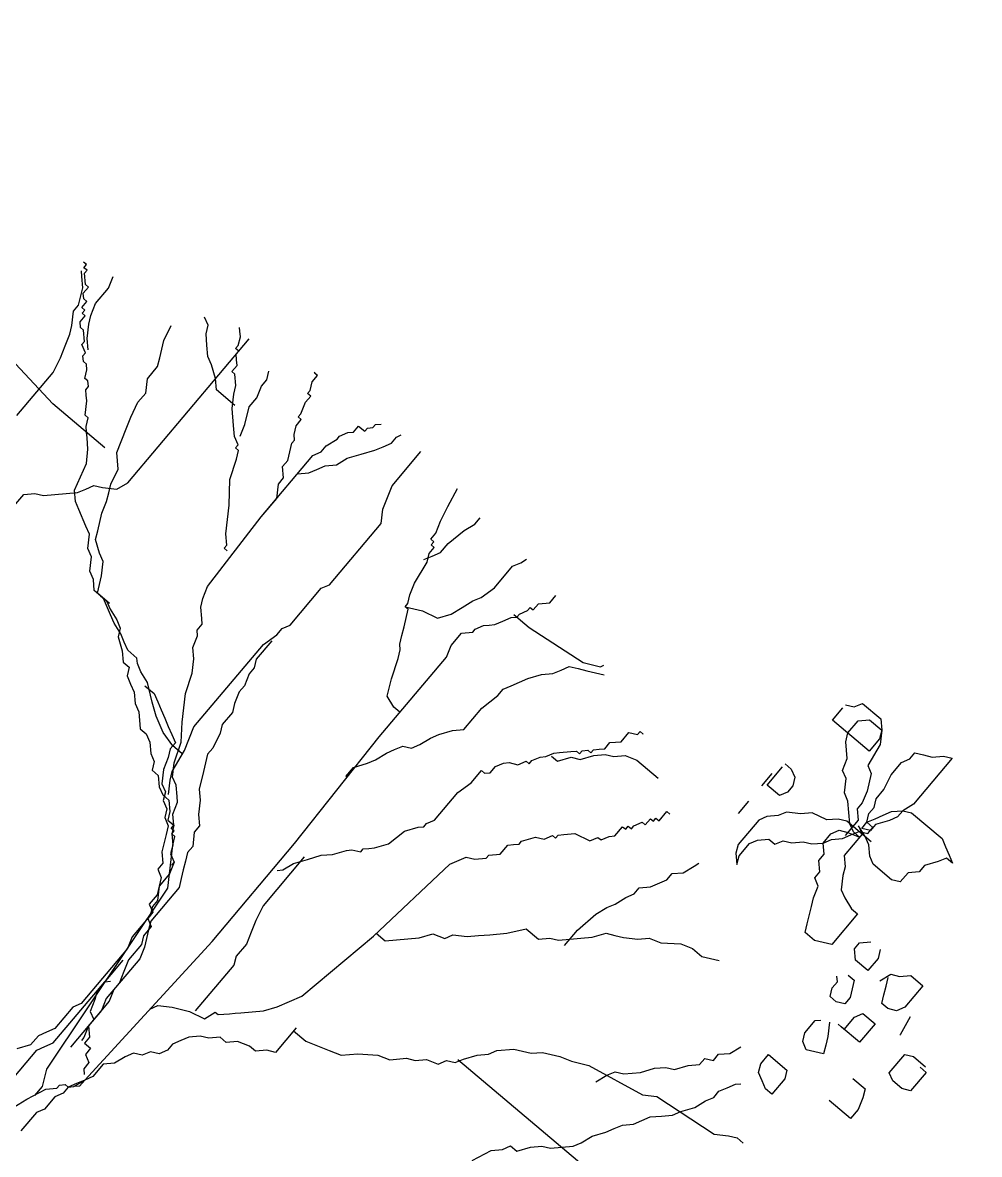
# Model space of a CAD drawing. Header units: metres. Extents: x 116 to 391, y -213 to 56.
# Drawn here: x 317.707 to 318.664, y -132.753 to -131.621 of the extents above; entities that cross this region are included whole.
import ezdxf

# ---------------------------------------------------------------- set-up
doc = ezdxf.new("R2010")
doc.units = ezdxf.units.M
doc.layers.add('A-PISO', color=30, linetype='Continuous')
doc.layers.add('AR-157$0$A-JARDIN', color=8, linetype='Continuous')

# ---------------------------------------------------------------- blocks, each defined once
blk = doc.blocks.new('AR-157$0$ARBOL-03')
at = {"color": 0}
for p, q in [((-0.57934, 0.27593), (-0.57934, 0.27865)), ((-0.49245, 0.23251), (-0.49788, 0.27865)), ((-0.57662, 0.27593), (-0.57934, 0.27593)), ((-0.57662, 0.27322), (-0.57662, 0.27593)), ((-0.57391, 0.27322), (-0.57662, 0.27322)), ((-0.57119, 0.27322), (-0.57391, 0.27593)), ((-0.56848, 0.26779), (-0.57391, 0.27322)), ((-0.56576, 0.26779), (-0.57119, 0.27322)), ((-0.56848, 0.26508), (-0.56848, 0.26779)), ((-0.56305, 0.26508), (-0.56848, 0.26508)), ((-0.5549, 0.26236), (-0.56576, 0.26779)), ((-0.56033, 0.26236), (-0.56305, 0.26508)), ((-0.56033, 0.25965), (-0.56033, 0.26236)), ((-0.54947, 0.26236), (-0.5549, 0.26236)), ((-0.54132, 0.25694), (-0.54947, 0.26236)), ((-0.57662, 0.25422), (-0.58477, 0.25694)), ((-0.56305, 0.25422), (-0.57662, 0.25422)), ((-0.5549, 0.25151), (-0.56305, 0.25422)), ((-0.5549, 0.25965), (-0.56033, 0.25965)), ((-0.5549, 0.25694), (-0.5549, 0.25965)), ((-0.55218, 0.25694), (-0.5549, 0.25694)), ((-0.55218, 0.25422), (-0.55218, 0.25694)), ((-0.54675, 0.25422), (-0.55218, 0.25422)), ((-0.54404, 0.25151), (-0.54675, 0.25422)), ((-0.53589, 0.25422), (-0.54132, 0.25694)), ((-0.52775, 0.25151), (-0.53589, 0.25422)), ((-0.54947, 0.24879), (-0.5549, 0.25151)), ((-0.54132, 0.24337), (-0.54947, 0.24879)), ((-0.54404, 0.24879), (-0.54404, 0.25151)), ((-0.53861, 0.24337), (-0.54404, 0.24879)), ((-0.5196, 0.24879), (-0.52775, 0.25151)), ((-0.50874, 0.24608), (-0.5196, 0.24879)), ((-0.47072, 0.24608), (-0.50874, 0.24608)), ((-0.53589, 0.23794), (-0.54132, 0.24337)), ((-0.53589, 0.24337), (-0.53861, 0.24337)), ((-0.53318, 0.23794), (-0.53589, 0.24337)), ((-0.53046, 0.23794), (-0.53318, 0.23794)), ((-0.52775, 0.23522), (-0.53046, 0.23794)), ((-0.52775, 0.23251), (-0.52775, 0.23522)), ((-0.52503, 0.2298), (-0.52775, 0.23251)), ((-0.49245, 0.18637), (-0.49245, 0.23251)), ((-0.5196, 0.22708), (-0.52503, 0.2298)), ((-0.5196, 0.22437), (-0.5196, 0.22708)), ((-0.51688, 0.22166), (-0.5196, 0.22437)), ((-0.51417, 0.22166), (-0.51688, 0.22166)), ((-0.51145, 0.21894), (-0.51417, 0.22166)), ((-0.50874, 0.21623), (-0.51145, 0.21894)), ((-0.50059, 0.2108), (-0.50874, 0.21623)), ((-0.50059, 0.20809), (-0.50059, 0.2108)), ((-0.49516, 0.20537), (-0.50059, 0.20809)), ((-0.43271, 0.20809), (-0.43814, 0.20266)), ((-0.41642, 0.20809), (-0.43271, 0.20809)), ((-0.57391, 0.20266), (-0.58477, 0.20537)), ((-0.56848, 0.19994), (-0.57391, 0.20266)), ((-0.56305, 0.19723), (-0.56848, 0.19994)), ((-0.49245, 0.20266), (-0.49516, 0.20537)), ((-0.48973, 0.19994), (-0.49245, 0.20266)), ((-0.4843, 0.19452), (-0.48973, 0.19994)), ((-0.43814, 0.20266), (-0.44085, 0.19723)), ((-0.55761, 0.19452), (-0.56305, 0.19723)), ((-0.54675, 0.19452), (-0.55761, 0.19452)), ((-0.53861, 0.18909), (-0.54675, 0.19452)), ((-0.47615, 0.18909), (-0.4843, 0.19452)), ((-0.44085, 0.19723), (-0.44629, 0.1918)), ((-0.60106, 0.18637), (-0.60378, 0.1918)), ((-0.59563, 0.18366), (-0.60106, 0.18637)), ((-0.53046, 0.18909), (-0.53861, 0.18909)), ((-0.5196, 0.18637), (-0.53046, 0.18909)), ((-0.51145, 0.18366), (-0.5196, 0.18637)), ((-0.45715, 0.18366), (-0.47615, 0.18909)), ((-0.45172, 0.18637), (-0.45715, 0.18095)), ((-0.44629, 0.1918), (-0.45172, 0.18637)), ((-0.5902, 0.17823), (-0.59563, 0.18366)), ((-0.58477, 0.1728), (-0.5902, 0.17823)), ((-0.49516, 0.17823), (-0.51145, 0.18366)), ((-0.48702, 0.17009), (-0.49516, 0.17823)), ((-0.46258, 0.17823), (-0.46801, 0.17552)), ((-0.45715, 0.18095), (-0.46258, 0.17823)), ((-0.45172, 0.17823), (-0.45715, 0.18366)), ((-0.449, 0.1728), (-0.45172, 0.17823)), ((-0.61192, 0.16738), (-0.61362, 0.16907)), ((-0.58205, 0.16738), (-0.58477, 0.1728)), ((-0.47615, 0.16738), (-0.48702, 0.17009)), ((-0.47072, 0.17009), (-0.47615, 0.16195)), ((-0.46801, 0.17552), (-0.47072, 0.17009)), ((-0.44357, 0.16195), (-0.449, 0.1728)), ((-0.60921, 0.16466), (-0.61192, 0.16738)), ((-0.60378, 0.16195), (-0.60921, 0.16466)), ((-0.60106, 0.16195), (-0.60378, 0.16195)), ((-0.60106, 0.15923), (-0.60106, 0.16195)), ((-0.57662, 0.15923), (-0.58205, 0.16738)), ((-0.47615, 0.16195), (-0.4843, 0.15923)), ((-0.47072, 0.16466), (-0.47615, 0.16738)), ((-0.46529, 0.16195), (-0.47072, 0.16466)), ((-0.45715, 0.15923), (-0.46529, 0.16195)), ((-0.44085, 0.15652), (-0.44357, 0.16195)), ((-0.4843, 0.15923), (-0.61192, 0.15923)), ((-0.59835, 0.15923), (-0.60106, 0.15923)), ((-0.59563, 0.15652), (-0.59835, 0.15923)), ((-0.59291, 0.15381), (-0.59563, 0.15652)), ((-0.58748, 0.15381), (-0.59291, 0.15381)), ((-0.58748, 0.15109), (-0.58748, 0.15381)), ((-0.57119, 0.15381), (-0.57662, 0.15923)), ((-0.57119, 0.13752), (-0.57119, 0.15381)), ((-0.44629, 0.15381), (-0.45715, 0.15923)), ((-0.44085, 0.15109), (-0.44629, 0.15381)), ((-0.43271, 0.15109), (-0.44085, 0.15652)), ((-0.58205, 0.14566), (-0.58748, 0.15109)), ((-0.43542, 0.14295), (-0.44085, 0.15109)), ((-0.42999, 0.14566), (-0.43271, 0.15109)), ((-0.57662, 0.14295), (-0.58205, 0.14566)), ((-0.56848, 0.13752), (-0.57662, 0.14295)), ((-0.43271, 0.13752), (-0.43542, 0.14295)), ((-0.42185, 0.14024), (-0.42999, 0.14566)), ((-0.41913, 0.13481), (-0.42185, 0.14024)), ((-0.59835, 0.13209), (-0.60378, 0.13481)), ((-0.59291, 0.13209), (-0.59835, 0.13209)), ((-0.58477, 0.12938), (-0.59291, 0.13209)), ((-0.56033, 0.12938), (-0.56848, 0.13752)), ((-0.42456, 0.13209), (-0.43271, 0.13752)), ((-0.4137, 0.12667), (-0.42456, 0.13209)), ((-0.4137, 0.12938), (-0.41913, 0.13481)), ((-0.57662, 0.12938), (-0.58477, 0.12938)), ((-0.56576, 0.12395), (-0.57662, 0.12938)), ((-0.55761, 0.12124), (-0.56576, 0.12395)), ((-0.5549, 0.12395), (-0.56033, 0.12938)), ((-0.55218, 0.11852), (-0.5549, 0.12395)), ((-0.4137, 0.12124), (-0.4137, 0.12938)), ((-0.4137, 0.11581), (-0.4137, 0.12667)), ((-0.4137, 0.12395), (-0.4137, 0.11852)), ((-0.54947, 0.11852), (-0.55218, 0.11852)), ((-0.54947, 0.11581), (-0.54947, 0.11852)), ((-0.54404, 0.1131), (-0.54947, 0.11581)), ((-0.40827, 0.11038), (-0.4137, 0.12124)), ((-0.4137, 0.11852), (-0.41099, 0.1131)), ((-0.62278, 0.11038), (-0.62367, 0.11038)), ((-0.62278, 0.10767), (-0.62278, 0.11038)), ((-0.61735, 0.10767), (-0.62278, 0.10767)), ((-0.61192, 0.10495), (-0.61735, 0.10767)), ((-0.53046, 0.10767), (-0.54404, 0.1131)), ((-0.51688, 0.09681), (-0.53046, 0.10767)), ((-0.41099, 0.1131), (-0.40827, 0.10495)), ((-0.40555, 0.10495), (-0.40827, 0.11038)), ((-0.60921, 0.10495), (-0.61192, 0.10495)), ((-0.60921, 0.10224), (-0.60921, 0.10495)), ((-0.60378, 0.10224), (-0.60921, 0.10224)), ((-0.59563, 0.09953), (-0.60378, 0.10224)), ((-0.40827, 0.10495), (-0.40555, 0.09953)), ((-0.40284, 0.09681), (-0.40555, 0.10495)), ((-0.59291, 0.09953), (-0.59563, 0.09953)), ((-0.59291, 0.09681), (-0.59291, 0.09953)), ((-0.58748, 0.09681), (-0.59291, 0.09681)), ((-0.58205, 0.0941), (-0.58748, 0.09681)), ((-0.57934, 0.09138), (-0.58205, 0.0941)), ((-0.50059, 0.08596), (-0.51688, 0.09681)), ((-0.40555, 0.09953), (-0.40012, 0.09681)), ((-0.40012, 0.09138), (-0.40284, 0.09681)), ((-0.40012, 0.09681), (-0.39469, 0.08867)), ((-0.57662, 0.09138), (-0.57934, 0.09138)), ((-0.56576, 0.08596), (-0.57662, 0.09138)), ((-0.56033, 0.08596), (-0.56576, 0.08596)), ((-0.5549, 0.08053), (-0.56033, 0.08596)), ((-0.49516, 0.08053), (-0.50059, 0.08596)), ((-0.39741, 0.08596), (-0.40012, 0.09138)), ((-0.39741, 0.07781), (-0.39741, 0.08596)), ((-0.39469, 0.08867), (-0.38926, 0.08324)), ((-0.54947, 0.08053), (-0.5549, 0.08053)), ((-0.54132, 0.0751), (-0.54947, 0.08053)), ((-0.49245, 0.08053), (-0.49516, 0.08053)), ((-0.49245, 0.07781), (-0.49245, 0.08053)), ((-0.39469, 0.0751), (-0.39741, 0.07781)), ((-0.38926, 0.08324), (-0.38926, 0.07781)), ((-0.38926, 0.07781), (-0.38383, 0.0751)), ((-0.60106, 0.06967), (-0.60649, 0.06696)), ((-0.59835, 0.06967), (-0.60106, 0.06967)), ((-0.5902, 0.07239), (-0.59835, 0.06967)), ((-0.58477, 0.07239), (-0.5902, 0.07239)), ((-0.57934, 0.0751), (-0.58477, 0.07239)), ((-0.52503, 0.0751), (-0.57934, 0.0751)), ((-0.56848, 0.06967), (-0.57391, 0.06696)), ((-0.56305, 0.0751), (-0.56848, 0.06967)), ((-0.52503, 0.0751), (-0.54132, 0.0751)), ((-0.46529, 0.07239), (-0.52503, 0.0751)), ((-0.45715, 0.06967), (-0.46529, 0.07239)), ((-0.45172, 0.06696), (-0.45715, 0.06967)), ((-0.39198, 0.06967), (-0.39469, 0.0751)), ((-0.38926, 0.06153), (-0.39198, 0.06967)), ((-0.38383, 0.0751), (-0.38112, 0.06967)), ((-0.38112, 0.06967), (-0.3784, 0.06424)), ((-0.60921, 0.06424), (-0.61464, 0.06424)), ((-0.61464, 0.06424), (-0.61464, 0.05882)), ((-0.60649, 0.06696), (-0.60921, 0.06424)), ((-0.57934, 0.06424), (-0.58477, 0.05882)), ((-0.57391, 0.06696), (-0.57934, 0.06424)), ((-0.44629, 0.06153), (-0.45172, 0.06696)), ((-0.44357, 0.05882), (-0.44629, 0.06153)), ((-0.38112, 0.05067), (-0.38926, 0.06153)), ((-0.38655, 0.06153), (-0.38655, 0.05339)), ((-0.3784, 0.06424), (-0.37297, 0.05882)), ((-0.62278, 0.0561), (-0.6255, 0.05339)), ((-0.62007, 0.0561), (-0.62278, 0.0561)), ((-0.61735, 0.05882), (-0.62007, 0.0561)), ((-0.61464, 0.05882), (-0.61735, 0.05882)), ((-0.59291, 0.0561), (-0.60106, 0.05067)), ((-0.58477, 0.05882), (-0.59291, 0.0561)), ((-0.43814, 0.05882), (-0.44357, 0.05882)), ((-0.43542, 0.0561), (-0.43814, 0.05882)), ((-0.42728, 0.05339), (-0.43542, 0.0561)), ((-0.37297, 0.05882), (-0.37025, 0.05339)), ((-0.60106, 0.05067), (-0.60921, 0.04525)), ((-0.42185, 0.04796), (-0.42728, 0.05339)), ((-0.4137, 0.04253), (-0.42185, 0.04796)), ((-0.38655, 0.05339), (-0.38383, 0.04796)), ((-0.38383, 0.04796), (-0.38112, 0.04253)), ((-0.37569, 0.04253), (-0.38112, 0.05067)), ((-0.37025, 0.05339), (-0.36211, 0.04525)), ((-0.6255, 0.03982), (-0.6286, 0.03827)), ((-0.62007, 0.03982), (-0.6255, 0.03982)), ((-0.61464, 0.04253), (-0.62007, 0.03982)), ((-0.60921, 0.04525), (-0.61464, 0.04253)), ((-0.40012, 0.0371), (-0.4137, 0.04253)), ((-0.38112, 0.04253), (-0.3784, 0.0371)), ((-0.37025, 0.03168), (-0.37569, 0.04253)), ((-0.36211, 0.04525), (-0.36211, 0.03982)), ((-0.36211, 0.03982), (-0.35939, 0.03439)), ((-0.38383, 0.02625), (-0.40012, 0.0371)), ((-0.3784, 0.0371), (-0.37569, 0.03168)), ((-0.37569, 0.03168), (-0.37297, 0.02625)), ((-0.36754, 0.02082), (-0.37025, 0.03168)), ((-0.35939, 0.03439), (-0.35396, 0.02896)), ((-0.37297, 0.01811), (-0.38383, 0.02625)), ((-0.37297, 0.02625), (-0.37025, 0.02082)), ((-0.35396, 0.02896), (-0.35125, 0.02353)), ((-0.35125, 0.02353), (-0.34582, 0.02082)), ((-0.59835, 0.02082), (-0.62859, 0.02082)), ((-0.5902, 0.01811), (-0.59835, 0.02082)), ((-0.58205, 0.01539), (-0.5902, 0.01811)), ((-0.57391, 0.00996), (-0.58205, 0.01539)), ((-0.47615, 0.01539), (-0.48158, 0.01268)), ((-0.47072, 0.01539), (-0.47615, 0.01539)), ((-0.45986, 0.01811), (-0.47072, 0.01539)), ((-0.46529, 0.01539), (-0.449, 0.01539)), ((-0.38655, 0.01811), (-0.45986, 0.01811)), ((-0.449, 0.01539), (-0.44357, 0.01268)), ((-0.37025, 0.01268), (-0.38655, 0.01811)), ((-0.35939, 0.01268), (-0.37297, 0.01811)), ((-0.37025, 0.02082), (-0.36482, 0.02082)), ((-0.36754, 0.01268), (-0.36754, 0.02082)), ((-0.36482, 0.02082), (-0.35939, 0.01811)), ((-0.35939, 0.01811), (-0.35125, 0.01539)), ((-0.35125, 0.01539), (-0.3431, 0.00996)), ((-0.34582, 0.02082), (-0.34582, 0.01539)), ((-0.34582, 0.01539), (-0.34039, 0.00996)), ((-0.5196, 0.00996), (-0.57391, 0.00996)), ((-0.51417, 0.01268), (-0.5196, 0.00996)), ((-0.48158, 0.01268), (-0.51417, 0.01268)), ((-0.44357, 0.01268), (-0.43814, 0.01268)), ((-0.43814, 0.01268), (-0.42999, 0.00996)), ((-0.42999, 0.00996), (-0.42456, 0.00996)), ((-0.42456, 0.00996), (-0.41642, 0.00725)), ((-0.35396, 0.00996), (-0.37025, 0.01268)), ((-0.35125, 0.00725), (-0.35939, 0.01268)), ((-0.34853, 0.00725), (-0.35396, 0.00996)), ((-0.3431, 0.00996), (-0.34039, 0.00454)), ((-0.34039, 0.00996), (-0.33767, 0.00454)), ((-0.41642, 0.00725), (-0.41099, 0.00454)), ((-0.41099, 0.00454), (-0.40012, 0.00454)), ((-0.40012, 0.00454), (-0.39469, 0.00182)), ((-0.39469, 0.00182), (-0.38383, -0.00089)), ((-0.34853, 0.00182), (-0.35125, 0.00725)), ((-0.34039, 0.00182), (-0.34853, 0.00725)), ((-0.3431, -0.00361), (-0.34853, 0.00182)), ((-0.34039, 0.00454), (-0.33496, 0.00182)), ((-0.33767, 0.00454), (-0.33767, -0.00089)), ((-0.33496, 0.00182), (-0.33224, -0.00361)), ((-0.38383, -0.00089), (-0.3784, -0.00089)), ((-0.3784, -0.00089), (-0.37297, -0.00361)), ((-0.37297, -0.00361), (-0.36754, -0.00632)), ((-0.36754, -0.00632), (-0.35668, -0.01175)), ((-0.34039, -0.00632), (-0.3431, -0.00361)), ((-0.33224, -0.00903), (-0.34039, -0.00632)), ((-0.33767, -0.00089), (-0.33224, -0.00632)), ((-0.33224, -0.00361), (-0.32681, -0.00632)), ((-0.33224, -0.00632), (-0.32681, -0.00903)), ((-0.32681, -0.00632), (-0.32409, -0.01175)), ((-0.61192, -0.01718), (-0.6255, -0.01446)), ((-0.35668, -0.01175), (-0.35125, -0.01718)), ((-0.32681, -0.01446), (-0.33224, -0.00903)), ((-0.32681, -0.00903), (-0.32681, -0.01446)), ((-0.32409, -0.01446), (-0.32681, -0.01446)), ((-0.32681, -0.01446), (-0.32138, -0.01718)), ((-0.32409, -0.01175), (-0.31866, -0.01446)), ((-0.32409, -0.01718), (-0.32409, -0.01446)), ((-0.31866, -0.01446), (-0.3078, -0.01989)), ((-0.60106, -0.01989), (-0.61192, -0.01718)), ((-0.59291, -0.0226), (-0.60106, -0.01989)), ((-0.58748, -0.0226), (-0.59291, -0.0226)), ((-0.58748, -0.02532), (-0.58748, -0.0226)), ((-0.35125, -0.01718), (-0.3431, -0.0226)), ((-0.3431, -0.0226), (-0.33767, -0.02803)), ((-0.32138, -0.01718), (-0.32409, -0.01718)), ((-0.32138, -0.01989), (-0.32138, -0.01718)), ((-0.32138, -0.01718), (-0.31595, -0.0226)), ((-0.31595, -0.0226), (-0.32138, -0.01989)), ((-0.3078, -0.02803), (-0.31595, -0.0226)), ((-0.31595, -0.0226), (-0.31052, -0.02532)), ((-0.3078, -0.01989), (-0.30237, -0.02532)), ((-0.58477, -0.02532), (-0.58748, -0.02532)), ((-0.58477, -0.02803), (-0.58477, -0.02532)), ((-0.57934, -0.02803), (-0.58477, -0.02803)), ((-0.57391, -0.03075), (-0.57934, -0.02803)), ((-0.57391, -0.02803), (-0.57934, -0.03075)), ((-0.33767, -0.02803), (-0.33224, -0.02803)), ((-0.33224, -0.02803), (-0.32409, -0.03346)), ((-0.31052, -0.02532), (-0.3078, -0.03075)), ((-0.29151, -0.03889), (-0.3078, -0.02803)), ((-0.30237, -0.02532), (-0.29694, -0.02532)), ((-0.29694, -0.02532), (-0.29422, -0.03075)), ((-0.60649, -0.03617), (-0.61464, -0.03889)), ((-0.59291, -0.03346), (-0.60649, -0.03617)), ((-0.58477, -0.03346), (-0.59291, -0.03346)), ((-0.57934, -0.03075), (-0.58477, -0.03346)), ((-0.55761, -0.03346), (-0.57391, -0.03075)), ((-0.54947, -0.03617), (-0.55761, -0.03346)), ((-0.54404, -0.03889), (-0.54947, -0.03617)), ((-0.32409, -0.03346), (-0.31866, -0.03346)), ((-0.31866, -0.03346), (-0.31323, -0.03617)), ((-0.31323, -0.03617), (-0.3078, -0.03889)), ((-0.3078, -0.03075), (-0.29966, -0.03346)), ((-0.3078, -0.03075), (-0.30509, -0.03075)), ((-0.29966, -0.03346), (-0.28879, -0.03346)), ((-0.29422, -0.03075), (-0.28879, -0.03346)), ((-0.28879, -0.03346), (-0.28065, -0.03889)), ((-0.28879, -0.03346), (-0.28336, -0.03617)), ((-0.28336, -0.03617), (-0.27522, -0.03617)), ((-0.27522, -0.03617), (-0.2725, -0.0416)), ((-0.16389, -0.03889), (-0.15846, -0.03617)), ((-0.15846, -0.03617), (-0.15031, -0.03617)), ((-0.15031, -0.03617), (-0.14216, -0.03075)), ((-0.61464, -0.03889), (-0.62007, -0.03889)), ((-0.54132, -0.03889), (-0.54675, -0.04974)), ((-0.54132, -0.03889), (-0.54404, -0.03889)), ((-0.54132, -0.0416), (-0.54132, -0.03889)), ((-0.53046, -0.04703), (-0.54132, -0.0416)), ((-0.3078, -0.03889), (-0.30237, -0.0416)), ((-0.30237, -0.0416), (-0.29694, -0.04432)), ((-0.29694, -0.04432), (-0.26707, -0.04432)), ((-0.14488, -0.05517), (-0.29151, -0.03889)), ((-0.28065, -0.03889), (-0.27522, -0.03889)), ((-0.27522, -0.03889), (-0.26979, -0.0416)), ((-0.2725, -0.0416), (-0.26707, -0.0416)), ((-0.26979, -0.0416), (-0.25078, -0.0416)), ((-0.26707, -0.0416), (-0.26436, -0.04703)), ((-0.26707, -0.04432), (-0.26164, -0.04703)), ((-0.25078, -0.0416), (-0.24263, -0.04432)), ((-0.24263, -0.04432), (-0.19376, -0.04432)), ((-0.19376, -0.04432), (-0.18833, -0.0416)), ((-0.18833, -0.0416), (-0.16932, -0.0416)), ((-0.16932, -0.0416), (-0.16389, -0.03889)), ((-0.15574, -0.04432), (-0.16117, -0.04703)), ((-0.15031, -0.0416), (-0.15574, -0.04432)), ((-0.12044, -0.0416), (-0.15031, -0.0416)), ((-0.54675, -0.04974), (-0.54947, -0.0606)), ((-0.52503, -0.04974), (-0.53046, -0.04703)), ((-0.5196, -0.05246), (-0.52503, -0.04974)), ((-0.51688, -0.05517), (-0.5196, -0.05246)), ((-0.26436, -0.04703), (-0.25621, -0.04703)), ((-0.26164, -0.04703), (-0.25621, -0.04974)), ((-0.25621, -0.04703), (-0.25078, -0.04974)), ((-0.25621, -0.04974), (-0.25078, -0.05246)), ((-0.25078, -0.04974), (-0.2372, -0.04974)), ((-0.25078, -0.05246), (-0.24263, -0.05517)), ((-0.2372, -0.04974), (-0.22906, -0.05246)), ((-0.23449, -0.04703), (-0.20733, -0.04703)), ((-0.22906, -0.05246), (-0.22091, -0.05517)), ((-0.21548, -0.04703), (-0.21819, -0.04974)), ((-0.16117, -0.04703), (-0.21548, -0.04703)), ((-0.20733, -0.04703), (-0.2019, -0.04974)), ((-0.2019, -0.04974), (-0.19376, -0.05246)), ((-0.19376, -0.05246), (-0.19104, -0.05789)), ((-0.10415, -0.05246), (-0.12044, -0.05789)), ((-0.54947, -0.0606), (-0.55761, -0.06603)), ((-0.51145, -0.05789), (-0.51688, -0.05517)), ((-0.49788, -0.06331), (-0.51145, -0.05789)), ((-0.24263, -0.05517), (-0.20733, -0.05517)), ((-0.22091, -0.05517), (-0.21548, -0.05517)), ((-0.21548, -0.05517), (-0.20733, -0.05789)), ((-0.20733, -0.05517), (-0.19919, -0.05789)), ((-0.20733, -0.05789), (-0.1666, -0.05789)), ((-0.19919, -0.05789), (-0.18561, -0.05789)), ((-0.19104, -0.05789), (-0.18561, -0.05789)), ((-0.18561, -0.05789), (-0.18018, -0.06331)), ((-0.18561, -0.05789), (-0.17746, -0.0606)), ((-0.17746, -0.0606), (-0.17475, -0.0606)), ((-0.13402, -0.0606), (-0.14488, -0.05517)), ((-0.12044, -0.05789), (-0.13402, -0.06331)), ((-0.12587, -0.0606), (-0.13402, -0.0606)), ((-0.56576, -0.06874), (-0.57391, -0.07146)), ((-0.55761, -0.06603), (-0.56576, -0.06874)), ((-0.48702, -0.06874), (-0.49788, -0.06331)), ((-0.4843, -0.07688), (-0.48702, -0.06874)), ((-0.18018, -0.06331), (-0.17475, -0.06331)), ((-0.17475, -0.06331), (-0.17475, -0.06874)), ((-0.17475, -0.06874), (-0.16932, -0.06874)), ((-0.16932, -0.06874), (-0.1666, -0.07417)), ((-0.14216, -0.06874), (-0.14488, -0.07146)), ((-0.13945, -0.06874), (-0.14216, -0.06874)), ((-0.13402, -0.06331), (-0.13945, -0.06874)), ((-0.12316, -0.07146), (-0.11773, -0.06874)), ((-0.11773, -0.06874), (-0.10143, -0.06874)), ((-0.57934, -0.07417), (-0.5902, -0.07688)), ((-0.57391, -0.07146), (-0.57934, -0.07417)), ((-0.1666, -0.07417), (-0.16117, -0.07417)), ((-0.16117, -0.07417), (-0.15846, -0.07688)), ((-0.15031, -0.07688), (-0.14488, -0.07417)), ((-0.14488, -0.07417), (-0.1476, -0.07688)), ((-0.14488, -0.07146), (-0.14488, -0.07417)), ((-0.14488, -0.07417), (-0.13945, -0.07417)), ((-0.13945, -0.07417), (-0.13402, -0.07146)), ((-0.13402, -0.07146), (-0.12316, -0.07146)), ((-0.61464, -0.0796), (-0.61908, -0.08108)), ((-0.60921, -0.07688), (-0.61464, -0.0796)), ((-0.5902, -0.07688), (-0.60921, -0.07688)), ((-0.55218, -0.0796), (-0.55761, -0.08503)), ((-0.54132, -0.0796), (-0.55218, -0.0796)), ((-0.53318, -0.08231), (-0.54132, -0.0796)), ((-0.46258, -0.08231), (-0.53318, -0.08231)), ((-0.4843, -0.08231), (-0.4843, -0.07688)), ((-0.37025, -0.08503), (-0.46258, -0.08231)), ((-0.43542, -0.08231), (-0.44357, -0.08774)), ((-0.42728, -0.08231), (-0.43542, -0.08231)), ((-0.21548, -0.08231), (-0.28336, -0.08503)), ((-0.22091, -0.08231), (-0.22634, -0.08503)), ((-0.15574, -0.0796), (-0.21548, -0.08231)), ((-0.17746, -0.08774), (-0.17203, -0.08231)), ((-0.17203, -0.08231), (-0.16117, -0.08231)), ((-0.16117, -0.08231), (-0.15574, -0.0796)), ((-0.1476, -0.07688), (-0.15574, -0.0796)), ((-0.15574, -0.0796), (-0.15031, -0.07688)), ((-0.15574, -0.0796), (-0.15031, -0.0796)), ((-0.15031, -0.0796), (-0.1476, -0.07688)), ((-0.56848, -0.09045), (-0.57119, -0.09317)), ((-0.56576, -0.08774), (-0.56848, -0.09045)), ((-0.56033, -0.08503), (-0.56576, -0.08774)), ((-0.55761, -0.08503), (-0.56033, -0.08503)), ((-0.449, -0.09045), (-0.45715, -0.09317)), ((-0.44357, -0.08774), (-0.449, -0.09045)), ((-0.28336, -0.08503), (-0.37025, -0.08503)), ((-0.35125, -0.09045), (-0.35939, -0.09317)), ((-0.34853, -0.08774), (-0.35125, -0.09045)), ((-0.22634, -0.08503), (-0.23177, -0.09317)), ((-0.19104, -0.09317), (-0.18561, -0.09045)), ((-0.18561, -0.09045), (-0.17746, -0.08774)), ((-0.58205, -0.0986), (-0.58477, -0.10131)), ((-0.58477, -0.0986), (-0.58477, -0.11217)), ((-0.57662, -0.09588), (-0.58205, -0.0986)), ((-0.57119, -0.09317), (-0.57662, -0.09588)), ((-0.46801, -0.0986), (-0.47072, -0.10402)), ((-0.46258, -0.09588), (-0.46801, -0.0986)), ((-0.45715, -0.09317), (-0.46258, -0.09588)), ((-0.36754, -0.0986), (-0.37569, -0.10402)), ((-0.35939, -0.09317), (-0.36754, -0.0986)), ((-0.36754, -0.09588), (-0.32409, -0.09588)), ((-0.32409, -0.09588), (-0.31323, -0.0986)), ((-0.31323, -0.0986), (-0.30509, -0.10131)), ((-0.23177, -0.09317), (-0.2372, -0.10402)), ((-0.19919, -0.10131), (-0.19376, -0.0986)), ((-0.19376, -0.0986), (-0.19104, -0.09317)), ((-0.60106, -0.10674), (-0.60649, -0.11217)), ((-0.59563, -0.10674), (-0.60106, -0.10674)), ((-0.59291, -0.10402), (-0.59563, -0.10402)), ((-0.59563, -0.10402), (-0.59563, -0.10674)), ((-0.58748, -0.10131), (-0.59291, -0.10402)), ((-0.58477, -0.10131), (-0.58748, -0.10131)), ((-0.47615, -0.10674), (-0.4843, -0.10945)), ((-0.47072, -0.10402), (-0.47615, -0.10674)), ((-0.37569, -0.10402), (-0.38112, -0.10945)), ((-0.30509, -0.10131), (-0.29694, -0.10402)), ((-0.29694, -0.10402), (-0.28608, -0.10402)), ((-0.28608, -0.10402), (-0.28065, -0.10674)), ((-0.28065, -0.10674), (-0.23992, -0.10674)), ((-0.2372, -0.10402), (-0.23992, -0.11488)), ((-0.20733, -0.10945), (-0.2019, -0.10674)), ((-0.2019, -0.10674), (-0.19919, -0.10131)), ((-0.60649, -0.11217), (-0.61291, -0.11217)), ((-0.58477, -0.11217), (-0.5902, -0.15559)), ((-0.48973, -0.11217), (-0.49788, -0.11759)), ((-0.4843, -0.10945), (-0.48973, -0.11217)), ((-0.38926, -0.11488), (-0.39198, -0.11759)), ((-0.38112, -0.10945), (-0.38926, -0.11488)), ((-0.23992, -0.11488), (-0.24806, -0.11759)), ((-0.22906, -0.12031), (-0.22363, -0.11488)), ((-0.22363, -0.11488), (-0.21819, -0.11217)), ((-0.21819, -0.11217), (-0.21276, -0.10945)), ((-0.21276, -0.10945), (-0.20733, -0.10945)), ((-0.49788, -0.11759), (-0.50331, -0.12302)), ((-0.39198, -0.11759), (-0.39469, -0.12302)), ((-0.24806, -0.12031), (-0.25349, -0.12574)), ((-0.24806, -0.11759), (-0.24806, -0.12031)), ((-0.23177, -0.12574), (-0.22906, -0.12031)), ((-0.54675, -0.12845), (-0.55761, -0.13388)), ((-0.54132, -0.12574), (-0.54675, -0.12845)), ((-0.53589, -0.12574), (-0.54132, -0.12574)), ((-0.52232, -0.12302), (-0.53589, -0.12574)), ((-0.50331, -0.12302), (-0.52232, -0.12302)), ((-0.40284, -0.12845), (-0.41099, -0.13388)), ((-0.40012, -0.12574), (-0.40284, -0.12845)), ((-0.39741, -0.12302), (-0.40012, -0.12574)), ((-0.39469, -0.12302), (-0.39741, -0.12302)), ((-0.25621, -0.12845), (-0.25893, -0.13116)), ((-0.25349, -0.12574), (-0.25621, -0.12845)), ((-0.2372, -0.13116), (-0.23177, -0.12574)), ((-0.55761, -0.13388), (-0.56576, -0.13931)), ((-0.42456, -0.13659), (-0.43271, -0.14202)), ((-0.41099, -0.13388), (-0.42456, -0.13659)), ((-0.26436, -0.13659), (-0.26979, -0.14202)), ((-0.25893, -0.13116), (-0.26436, -0.13659)), ((-0.24263, -0.14202), (-0.2372, -0.13659)), ((-0.2372, -0.13659), (-0.2372, -0.13116)), ((-0.57119, -0.14473), (-0.57662, -0.14745)), ((-0.56576, -0.13931), (-0.57119, -0.14473)), ((-0.43814, -0.14473), (-0.44357, -0.14745)), ((-0.43542, -0.14473), (-0.43814, -0.14473)), ((-0.43271, -0.14202), (-0.43542, -0.14473)), ((-0.26979, -0.14202), (-0.27793, -0.14745)), ((-0.24535, -0.15016), (-0.24263, -0.14202)), ((-0.58205, -0.15016), (-0.58477, -0.15559)), ((-0.57662, -0.14745), (-0.58205, -0.15016)), ((-0.48973, -0.15288), (-0.49245, -0.15559)), ((-0.47887, -0.15016), (-0.48973, -0.15016)), ((-0.48973, -0.15016), (-0.48973, -0.15288)), ((-0.46801, -0.14745), (-0.47887, -0.15016)), ((-0.44357, -0.14745), (-0.46801, -0.14745)), ((-0.27793, -0.14745), (-0.29422, -0.15559)), ((-0.24535, -0.15559), (-0.24535, -0.15016)), ((-0.5902, -0.15559), (-0.59563, -0.16645)), ((-0.58748, -0.16102), (-0.5902, -0.16645)), ((-0.58477, -0.15559), (-0.58748, -0.16102)), ((-0.50602, -0.16102), (-0.50874, -0.16645)), ((-0.50331, -0.1583), (-0.50602, -0.16102)), ((-0.49788, -0.15559), (-0.50331, -0.1583)), ((-0.49245, -0.15559), (-0.49788, -0.15559)), ((-0.29422, -0.15559), (-0.35668, -0.16645)), ((-0.25349, -0.16645), (-0.25078, -0.16102)), ((-0.25078, -0.16102), (-0.24535, -0.15559)), ((-0.59563, -0.16645), (-0.59789, -0.16757)), ((-0.5902, -0.16645), (-0.59291, -0.17187)), ((-0.50874, -0.16645), (-0.51417, -0.16916)), ((-0.35668, -0.16645), (-0.42728, -0.17459)), ((-0.35939, -0.16645), (-0.35939, -0.17459)), ((-0.27522, -0.16645), (-0.25349, -0.16645)), ((-0.2725, -0.16645), (-0.2725, -0.1773)), ((-0.52232, -0.17459), (-0.52503, -0.1773)), ((-0.51688, -0.17187), (-0.52232, -0.17459)), ((-0.51417, -0.17187), (-0.51688, -0.17187)), ((-0.51417, -0.16916), (-0.51417, -0.17187)), ((-0.42728, -0.17459), (-0.43814, -0.18002)), ((-0.35939, -0.17459), (-0.36482, -0.18002)), ((-0.53318, -0.18273), (-0.53861, -0.18816)), ((-0.53046, -0.18002), (-0.53318, -0.18273)), ((-0.52503, -0.1773), (-0.53046, -0.18002)), ((-0.52775, -0.18002), (-0.52775, -0.18544)), ((-0.43814, -0.18002), (-0.44085, -0.18544)), ((-0.36482, -0.18002), (-0.37025, -0.18544)), ((-0.2725, -0.1773), (-0.27522, -0.18544)), ((-0.53861, -0.18816), (-0.54132, -0.19087)), ((-0.54132, -0.19087), (-0.54132, -0.19359)), ((-0.53589, -0.19087), (-0.53861, -0.1963)), ((-0.52775, -0.18544), (-0.53589, -0.19087)), ((-0.449, -0.19087), (-0.45443, -0.1963)), ((-0.44629, -0.19087), (-0.449, -0.19087)), ((-0.44085, -0.18544), (-0.44629, -0.19087)), ((-0.37569, -0.19087), (-0.38383, -0.1963)), ((-0.37025, -0.18544), (-0.37569, -0.19087)), ((-0.27522, -0.18544), (-0.27793, -0.19359)), ((-0.54947, -0.19901), (-0.55218, -0.20173)), ((-0.54675, -0.19901), (-0.54947, -0.19901)), ((-0.54404, -0.19359), (-0.54675, -0.1963)), ((-0.54675, -0.1963), (-0.54675, -0.19901)), ((-0.53861, -0.1963), (-0.54675, -0.20173)), ((-0.54132, -0.19359), (-0.54404, -0.19359)), ((-0.46529, -0.19901), (-0.46801, -0.20173)), ((-0.46258, -0.1963), (-0.46529, -0.19901)), ((-0.45443, -0.1963), (-0.46258, -0.1963)), ((-0.38383, -0.1963), (-0.38655, -0.20444)), ((-0.27793, -0.19359), (-0.28065, -0.20173)), ((-0.56033, -0.20444), (-0.56576, -0.20987)), ((-0.5549, -0.20444), (-0.56033, -0.20444)), ((-0.55218, -0.20173), (-0.5549, -0.20444)), ((-0.55218, -0.20716), (-0.5549, -0.21258)), ((-0.54675, -0.20173), (-0.55218, -0.20716)), ((-0.47887, -0.20716), (-0.48158, -0.21258)), ((-0.47072, -0.20173), (-0.47887, -0.20716)), ((-0.46801, -0.20173), (-0.47072, -0.20173)), ((-0.39198, -0.20716), (-0.39741, -0.2153)), ((-0.38655, -0.20444), (-0.39198, -0.20716)), ((-0.28065, -0.20173), (-0.28879, -0.20987)), ((-0.57391, -0.20987), (-0.57662, -0.2153)), ((-0.56576, -0.20987), (-0.57391, -0.20987)), ((-0.5549, -0.21258), (-0.56033, -0.21801)), ((-0.48158, -0.21258), (-0.48702, -0.2153)), ((-0.28879, -0.20987), (-0.29694, -0.22073)), ((-0.57934, -0.21801), (-0.57946, -0.21801)), ((-0.57662, -0.2153), (-0.57934, -0.2153)), ((-0.57934, -0.2153), (-0.57934, -0.21801)), ((-0.56033, -0.21801), (-0.56305, -0.22615)), ((-0.49245, -0.22073), (-0.49788, -0.22615)), ((-0.48973, -0.21801), (-0.49245, -0.22073)), ((-0.48702, -0.21801), (-0.48973, -0.21801)), ((-0.48702, -0.2153), (-0.48702, -0.21801)), ((-0.40284, -0.22073), (-0.40827, -0.22615)), ((-0.39741, -0.2153), (-0.40284, -0.22073)), ((-0.29694, -0.22073), (-0.29966, -0.22887)), ((-0.56305, -0.22615), (-0.56305, -0.24515)), ((-0.49788, -0.22615), (-0.50059, -0.23701)), ((-0.40827, -0.22615), (-0.41642, -0.2343)), ((-0.29966, -0.22887), (-0.3078, -0.23701)), ((-0.50059, -0.23701), (-0.50602, -0.23972)), ((-0.41642, -0.2343), (-0.42728, -0.24244)), ((-0.3078, -0.23701), (-0.31052, -0.24244)), ((-0.51145, -0.24515), (-0.51417, -0.24787)), ((-0.50602, -0.24244), (-0.51145, -0.24515)), ((-0.50602, -0.23972), (-0.50602, -0.24244)), ((-0.42728, -0.24244), (-0.42728, -0.25329)), ((-0.31052, -0.24244), (-0.31595, -0.24787)), ((-0.52775, -0.25329), (-0.53318, -0.25601)), ((-0.52503, -0.25329), (-0.52775, -0.25329)), ((-0.52232, -0.25058), (-0.52503, -0.25058)), ((-0.52503, -0.25058), (-0.52503, -0.25329)), ((-0.51417, -0.24787), (-0.52232, -0.24787)), ((-0.52232, -0.24787), (-0.52232, -0.25058)), ((-0.42728, -0.25329), (-0.43271, -0.25872)), ((-0.31595, -0.24787), (-0.31866, -0.25601)), ((-0.53318, -0.25872), (-0.53861, -0.25872)), ((-0.53861, -0.25872), (-0.53861, -0.26144)), ((-0.53318, -0.25601), (-0.53318, -0.25872)), ((-0.43271, -0.25872), (-0.43542, -0.26415)), ((-0.32409, -0.25872), (-0.32681, -0.26415)), ((-0.31866, -0.25601), (-0.32409, -0.25872)), ((-0.54132, -0.26415), (-0.54947, -0.26415)), ((-0.54947, -0.26415), (-0.54947, -0.26686)), ((-0.53861, -0.26144), (-0.54132, -0.26144)), ((-0.54132, -0.26144), (-0.54132, -0.26415)), ((-0.43542, -0.26415), (-0.44085, -0.26958)), ((-0.33224, -0.26686), (-0.34039, -0.27229)), ((-0.32681, -0.26415), (-0.33224, -0.26686)), ((-0.32952, -0.26415), (-0.32952, -0.38356)), ((-0.47344, -0.27501), (-0.47887, -0.27772)), ((-0.46529, -0.27229), (-0.47344, -0.27501)), ((-0.449, -0.26958), (-0.46529, -0.27229)), ((-0.44629, -0.27501), (-0.45172, -0.28043)), ((-0.43542, -0.26958), (-0.449, -0.26958)), ((-0.44085, -0.26958), (-0.44629, -0.27501)), ((-0.34039, -0.27229), (-0.34582, -0.27772)), ((-0.49788, -0.28315), (-0.50331, -0.28858)), ((-0.49245, -0.28315), (-0.49788, -0.28315)), ((-0.48702, -0.28043), (-0.49245, -0.28315)), ((-0.47887, -0.27772), (-0.48702, -0.28043)), ((-0.45172, -0.28043), (-0.45986, -0.28586)), ((-0.35125, -0.28043), (-0.35939, -0.28858)), ((-0.34582, -0.27772), (-0.35125, -0.28043)), ((-0.50331, -0.28858), (-0.51417, -0.294)), ((-0.46258, -0.29129), (-0.46529, -0.29672)), ((-0.45986, -0.28586), (-0.46258, -0.29129)), ((-0.35939, -0.28858), (-0.36482, -0.29943)), ((-0.5196, -0.294), (-0.52503, -0.29943)), ((-0.51417, -0.294), (-0.5196, -0.294)), ((-0.46529, -0.29672), (-0.47072, -0.30486)), ((-0.626, -0.3047), (-0.626, -0.31013)), ((-0.60699, -0.3047), (-0.62328, -0.3047)), ((-0.61514, -0.30199), (-0.60427, -0.30199)), ((-0.60699, -0.31556), (-0.60699, -0.3047)), ((-0.5907, -0.30199), (-0.57984, -0.30199)), ((-0.53318, -0.30215), (-0.53667, -0.30331)), ((-0.52503, -0.29943), (-0.53318, -0.30215)), ((-0.47072, -0.30486), (-0.47615, -0.31029)), ((-0.37025, -0.30486), (-0.37569, -0.31571)), ((-0.36482, -0.29943), (-0.37025, -0.30486)), ((-0.68302, -0.31013), (-0.68574, -0.31556)), ((-0.66944, -0.31013), (-0.68031, -0.31013)), ((-0.66944, -0.3427), (-0.66944, -0.31013)), ((-0.626, -0.31013), (-0.62328, -0.31556)), ((-0.47615, -0.31029), (-0.47887, -0.31843)), ((-0.68574, -0.31556), (-0.69117, -0.31827)), ((-0.69117, -0.31827), (-0.69117, -0.33455)), ((-0.62328, -0.31556), (-0.61785, -0.31827)), ((-0.61785, -0.31827), (-0.61242, -0.31827)), ((-0.61242, -0.31827), (-0.60699, -0.31556)), ((-0.59613, -0.3237), (-0.5907, -0.31827)), ((-0.5907, -0.31827), (-0.58527, -0.31556)), ((-0.58527, -0.31556), (-0.56354, -0.31556)), ((-0.56898, -0.32098), (-0.57441, -0.3237)), ((-0.55811, -0.32098), (-0.56898, -0.32098)), ((-0.56354, -0.31556), (-0.55811, -0.31827)), ((-0.55811, -0.31827), (-0.55268, -0.3237)), ((-0.55268, -0.3237), (-0.55811, -0.32098)), ((-0.47887, -0.31843), (-0.48702, -0.32928)), ((-0.37569, -0.31571), (-0.3784, -0.32386)), ((-0.29694, -0.32114), (-0.30237, -0.32657)), ((-0.28336, -0.31571), (-0.29694, -0.32114)), ((-0.68031, -0.3237), (-0.68574, -0.32913)), ((-0.68574, -0.32913), (-0.68574, -0.33998)), ((-0.66944, -0.3237), (-0.68031, -0.3237)), ((-0.66401, -0.32641), (-0.66944, -0.3237)), ((-0.65587, -0.33455), (-0.66401, -0.32641)), ((-0.60699, -0.33455), (-0.60156, -0.32641)), ((-0.60156, -0.32641), (-0.59613, -0.3237)), ((-0.57441, -0.3237), (-0.57984, -0.32913)), ((-0.57984, -0.32913), (-0.57984, -0.33455)), ((-0.48702, -0.32928), (-0.48973, -0.33743)), ((-0.3784, -0.32386), (-0.38383, -0.33471)), ((-0.30237, -0.32657), (-0.3078, -0.32928)), ((-0.3078, -0.32928), (-0.3078, -0.33471)), ((-0.69117, -0.33455), (-0.68574, -0.33998)), ((-0.64772, -0.33727), (-0.65587, -0.33455)), ((-0.64501, -0.3427), (-0.64772, -0.33727)), ((-0.61242, -0.33998), (-0.60699, -0.33455)), ((-0.58527, -0.33727), (-0.58798, -0.3427)), ((-0.57984, -0.33455), (-0.58527, -0.33727)), ((-0.48973, -0.33743), (-0.48973, -0.34557)), ((-0.38383, -0.33471), (-0.39198, -0.37542)), ((-0.3078, -0.33471), (-0.31595, -0.34014)), ((-0.68574, -0.33998), (-0.67759, -0.34541)), ((-0.68574, -0.33998), (-0.68031, -0.3427)), ((-0.68031, -0.3427), (-0.66944, -0.3427)), ((-0.63686, -0.34812), (-0.64501, -0.3427)), ((-0.61514, -0.35084), (-0.61242, -0.33998)), ((-0.58798, -0.3427), (-0.59341, -0.34812)), ((-0.31595, -0.34014), (-0.32138, -0.34557)), ((-0.67759, -0.34541), (-0.6613, -0.34812)), ((-0.6613, -0.34812), (-0.65858, -0.35355)), ((-0.63414, -0.35355), (-0.63686, -0.34812)), ((-0.62057, -0.35627), (-0.61514, -0.35084)), ((-0.59341, -0.34812), (-0.59613, -0.35355)), ((-0.49245, -0.351), (-0.49516, -0.35642)), ((-0.48973, -0.34557), (-0.49245, -0.351)), ((-0.39198, -0.351), (-0.39469, -0.35642)), ((-0.38655, -0.34828), (-0.39198, -0.351)), ((-0.3784, -0.34557), (-0.38655, -0.34828)), ((-0.32409, -0.351), (-0.32952, -0.35642)), ((-0.32138, -0.34557), (-0.32409, -0.351)), ((-0.65858, -0.35355), (-0.64772, -0.35898)), ((-0.64772, -0.35898), (-0.63957, -0.36169)), ((-0.62871, -0.35898), (-0.63414, -0.35355)), ((-0.62328, -0.36441), (-0.62871, -0.35898)), ((-0.62328, -0.36169), (-0.62057, -0.35627)), ((-0.60971, -0.35898), (-0.61514, -0.36169)), ((-0.60156, -0.35898), (-0.60971, -0.35898)), ((-0.60156, -0.35898), (-0.60699, -0.36169)), ((-0.59613, -0.35355), (-0.60156, -0.35898)), ((-0.59613, -0.36441), (-0.60156, -0.35898)), ((-0.39469, -0.35642), (-0.40284, -0.36457)), ((-0.32952, -0.35642), (-0.33496, -0.36185)), ((-0.68845, -0.36712), (-0.69117, -0.37255)), ((-0.68302, -0.36712), (-0.68845, -0.36712)), ((-0.67759, -0.36441), (-0.68302, -0.36712)), ((-0.66673, -0.36441), (-0.67759, -0.36441)), ((-0.65587, -0.36712), (-0.66673, -0.36441)), ((-0.64772, -0.36712), (-0.65587, -0.36712)), ((-0.64229, -0.36984), (-0.64772, -0.36712)), ((-0.63957, -0.36169), (-0.63414, -0.36169)), ((-0.63414, -0.36169), (-0.62871, -0.36712)), ((-0.62871, -0.36712), (-0.61514, -0.36712)), ((-0.62328, -0.38341), (-0.62328, -0.36169)), ((-0.62057, -0.36984), (-0.62328, -0.36441)), ((-0.61785, -0.36712), (-0.62057, -0.37526)), ((-0.61514, -0.36169), (-0.61785, -0.36712)), ((-0.61242, -0.36712), (-0.61785, -0.36984)), ((-0.60699, -0.36169), (-0.61242, -0.36712)), ((-0.5907, -0.36441), (-0.59613, -0.36441)), ((-0.58527, -0.36984), (-0.5907, -0.36441)), ((-0.40284, -0.36457), (-0.41099, -0.36999)), ((-0.34853, -0.36728), (-0.35668, -0.37271)), ((-0.34039, -0.36457), (-0.34853, -0.36728)), ((-0.33496, -0.36185), (-0.34039, -0.36457)), ((-0.69117, -0.37255), (-0.69388, -0.37798)), ((-0.63686, -0.36984), (-0.64229, -0.36984)), ((-0.63686, -0.37526), (-0.64229, -0.37798)), ((-0.63143, -0.37255), (-0.63686, -0.36984)), ((-0.63143, -0.37255), (-0.63686, -0.37526)), ((-0.626, -0.37255), (-0.63143, -0.37255)), ((-0.63143, -0.37798), (-0.63143, -0.37255)), ((-0.62871, -0.37798), (-0.626, -0.37255)), ((-0.626, -0.36984), (-0.62328, -0.37526)), ((-0.62328, -0.37798), (-0.626, -0.36984)), ((-0.62328, -0.37255), (-0.626, -0.37798)), ((-0.61785, -0.36984), (-0.62328, -0.37255)), ((-0.62328, -0.37526), (-0.60427, -0.37526)), ((-0.62057, -0.37526), (-0.62057, -0.36984)), ((-0.60427, -0.37526), (-0.59884, -0.38069)), ((-0.57984, -0.36984), (-0.58527, -0.36984)), ((-0.57712, -0.37526), (-0.57984, -0.36984)), ((-0.56898, -0.37798), (-0.57712, -0.37526)), ((-0.41642, -0.37542), (-0.41913, -0.38085)), ((-0.41099, -0.36999), (-0.41642, -0.37542)), ((-0.39198, -0.37542), (-0.39741, -0.38356)), ((-0.36211, -0.37542), (-0.36754, -0.37814)), ((-0.35668, -0.37271), (-0.36211, -0.37542)), ((-0.69931, -0.38341), (-0.70203, -0.38883)), ((-0.69388, -0.37798), (-0.69931, -0.38341)), ((-0.64772, -0.38069), (-0.65315, -0.38612)), ((-0.64229, -0.37798), (-0.64772, -0.38069)), ((-0.64772, -0.38612), (-0.64229, -0.38341)), ((-0.64229, -0.38341), (-0.63414, -0.37798)), ((-0.63414, -0.37798), (-0.62871, -0.37798)), ((-0.626, -0.37798), (-0.63143, -0.37798)), ((-0.62057, -0.38341), (-0.62328, -0.37798)), ((-0.61514, -0.38883), (-0.62057, -0.38341)), ((-0.59884, -0.38069), (-0.59341, -0.38341)), ((-0.59341, -0.38341), (-0.58527, -0.38883)), ((-0.56354, -0.38069), (-0.56898, -0.37798)), ((-0.55268, -0.38612), (-0.56354, -0.38069)), ((-0.41913, -0.38085), (-0.42728, -0.38628)), ((-0.39741, -0.38356), (-0.40284, -0.4297)), ((-0.37297, -0.38356), (-0.38383, -0.38899)), ((-0.36754, -0.37814), (-0.37297, -0.38356)), ((-0.70203, -0.38883), (-0.6613, -0.38883)), ((-0.6613, -0.38883), (-0.65315, -0.38612)), ((-0.65315, -0.38612), (-0.65587, -0.39155)), ((-0.65315, -0.38612), (-0.64772, -0.38612)), ((-0.61242, -0.39426), (-0.61514, -0.38883)), ((-0.58527, -0.38883), (-0.58255, -0.39426)), ((-0.54725, -0.38883), (-0.55268, -0.38612)), ((-0.54725, -0.39698), (-0.54725, -0.38883)), ((-0.42728, -0.38628), (-0.43271, -0.39171)), ((-0.38383, -0.38899), (-0.38926, -0.39442)), ((-0.65587, -0.39155), (-0.65587, -0.41869)), ((-0.61242, -0.41055), (-0.61242, -0.39426)), ((-0.58255, -0.39426), (-0.57984, -0.4024)), ((-0.54997, -0.4024), (-0.54725, -0.39698)), ((-0.44629, -0.39713), (-0.45172, -0.40256)), ((-0.44085, -0.39713), (-0.44629, -0.39713)), ((-0.43814, -0.39171), (-0.44085, -0.39713)), ((-0.43271, -0.39171), (-0.43814, -0.39171)), ((-0.38926, -0.39442), (-0.39469, -0.39985)), ((-0.57984, -0.4024), (-0.57984, -0.40783)), ((-0.55268, -0.40783), (-0.54997, -0.4024)), ((-0.45172, -0.40256), (-0.45986, -0.40528)), ((-0.40012, -0.40256), (-0.40827, -0.40799)), ((-0.39469, -0.39985), (-0.40012, -0.40256)), ((-0.61514, -0.41597), (-0.61242, -0.41055)), ((-0.57984, -0.40783), (-0.55268, -0.40783)), ((-0.42728, -0.41342), (-0.43271, -0.41613)), ((-0.42185, -0.41342), (-0.42728, -0.41342)), ((-0.41642, -0.4107), (-0.42185, -0.41342)), ((-0.40827, -0.40799), (-0.41642, -0.4107)), ((-0.65587, -0.41869), (-0.65315, -0.42412)), ((-0.64229, -0.42683), (-0.63414, -0.4214)), ((-0.63414, -0.4214), (-0.62871, -0.4214)), ((-0.62871, -0.4214), (-0.62328, -0.41597)), ((-0.62328, -0.41597), (-0.61514, -0.41597)), ((-0.56576, -0.42156), (-0.57119, -0.42699)), ((-0.56033, -0.42156), (-0.56576, -0.42156)), ((-0.5549, -0.42699), (-0.56033, -0.42156)), ((-0.43814, -0.41885), (-0.44085, -0.42156)), ((-0.43271, -0.41613), (-0.43814, -0.41885)), ((-0.65315, -0.42412), (-0.65044, -0.42954)), ((-0.65044, -0.42954), (-0.64772, -0.43497)), ((-0.64772, -0.42954), (-0.64229, -0.42683)), ((-0.64772, -0.43497), (-0.64772, -0.42954)), ((-0.5549, -0.43784), (-0.5549, -0.42699)), ((-0.54404, -0.4297), (-0.54404, -0.43513)), ((-0.53589, -0.42699), (-0.53861, -0.42427)), ((-0.53046, -0.42699), (-0.53589, -0.42699)), ((-0.52503, -0.4297), (-0.53046, -0.42699)), ((-0.52503, -0.43513), (-0.52503, -0.4297)), ((-0.45978, -0.4231), (-0.46793, -0.4231)), ((-0.46793, -0.4231), (-0.46793, -0.43938)), ((-0.45435, -0.42581), (-0.45978, -0.4231)), ((-0.45164, -0.43124), (-0.45435, -0.42581)), ((-0.40284, -0.4297), (-0.40827, -0.43784)), ((-0.57119, -0.43513), (-0.56576, -0.43784)), ((-0.54404, -0.43513), (-0.53318, -0.44056)), ((-0.52775, -0.44056), (-0.52503, -0.43513)), ((-0.50602, -0.43242), (-0.50874, -0.43513)), ((-0.49516, -0.43242), (-0.50602, -0.43242)), ((-0.48973, -0.43513), (-0.49516, -0.43242)), ((-0.48702, -0.44056), (-0.48973, -0.43513)), ((-0.44892, -0.43667), (-0.45164, -0.43124)), ((-0.44892, -0.44209), (-0.44892, -0.43667)), ((-0.56576, -0.43784), (-0.5549, -0.43784)), ((-0.53318, -0.44056), (-0.52775, -0.44056)), ((-0.51145, -0.44056), (-0.50331, -0.44599)), ((-0.48973, -0.44599), (-0.48702, -0.44056)), ((-0.46793, -0.43938), (-0.4625, -0.44209)), ((-0.4625, -0.44209), (-0.44892, -0.44209)), ((-0.40827, -0.43784), (-0.41099, -0.44327)), ((-0.41099, -0.44327), (-0.41099, -0.4487)), ((-0.56305, -0.45141), (-0.56576, -0.45684)), ((-0.5549, -0.4487), (-0.56305, -0.45141)), ((-0.5549, -0.45413), (-0.56033, -0.45141)), ((-0.52503, -0.45141), (-0.53046, -0.45413)), ((-0.51417, -0.45141), (-0.52503, -0.45141)), ((-0.51417, -0.44599), (-0.51417, -0.45141)), ((-0.51417, -0.46498), (-0.51417, -0.4487)), ((-0.50331, -0.44599), (-0.49788, -0.4487)), ((-0.49788, -0.4487), (-0.49245, -0.45141)), ((-0.49245, -0.45141), (-0.48973, -0.44599)), ((-0.56576, -0.45684), (-0.57119, -0.46227)), ((-0.54947, -0.45684), (-0.5549, -0.45413)), ((-0.54404, -0.45956), (-0.54947, -0.45684)), ((-0.54404, -0.46498), (-0.54404, -0.45956)), ((-0.53046, -0.45413), (-0.53046, -0.46498)), ((-0.57119, -0.46227), (-0.57119, -0.47313)), ((-0.54675, -0.47041), (-0.54404, -0.46498)), ((-0.53046, -0.46498), (-0.51417, -0.46498)), ((-0.57119, -0.47313), (-0.55218, -0.47313)), ((-0.55218, -0.47313), (-0.54675, -0.47041)), ((-0.47064, -0.49366), (-0.47064, -0.47466)), ((-0.54939, -0.48009), (-0.53581, -0.4828)), ((-0.53581, -0.4828), (-0.53558, -0.4828)), ((-0.49237, -0.47738), (-0.49237, -0.48823)), ((-0.49237, -0.48823), (-0.48694, -0.49095)), ((-0.48694, -0.49095), (-0.47879, -0.49366)), ((-0.52767, -0.49366), (-0.53038, -0.49909)), ((-0.51137, -0.49366), (-0.52767, -0.49366)), ((-0.50866, -0.49909), (-0.51137, -0.49366)), ((-0.47879, -0.49366), (-0.47064, -0.49366)), ((-0.53038, -0.49909), (-0.53038, -0.50994)), ((-0.50866, -0.50723), (-0.50866, -0.49909)), ((-0.52767, -0.50723), (-0.52767, -0.51266)), ((-0.52767, -0.51266), (-0.51137, -0.51266)), ((-0.51137, -0.51266), (-0.50866, -0.50723))]:
    blk.add_line(p, q, dxfattribs=at)

msp = doc.modelspace()

# ---------------------------------------------------------------- linework, layer by layer
at = {"layer": 'A-PISO'}
msp.add_circle((327.3705, -149.1639), 63.4551, dxfattribs=at)

# ---------------------------------------------------------------- block references
at = {"layer": 'AR-157$0$A-JARDIN', "xscale": -1.474996636792708, "yscale": 1.474996636792709, "zscale": 1.474996636792709, "rotation": 49.86264959063404}
msp.add_blockref('AR-157$0$ARBOL-03', (317.5312, -132.7789), dxfattribs=at)

doc.saveas('drawing.dxf')
